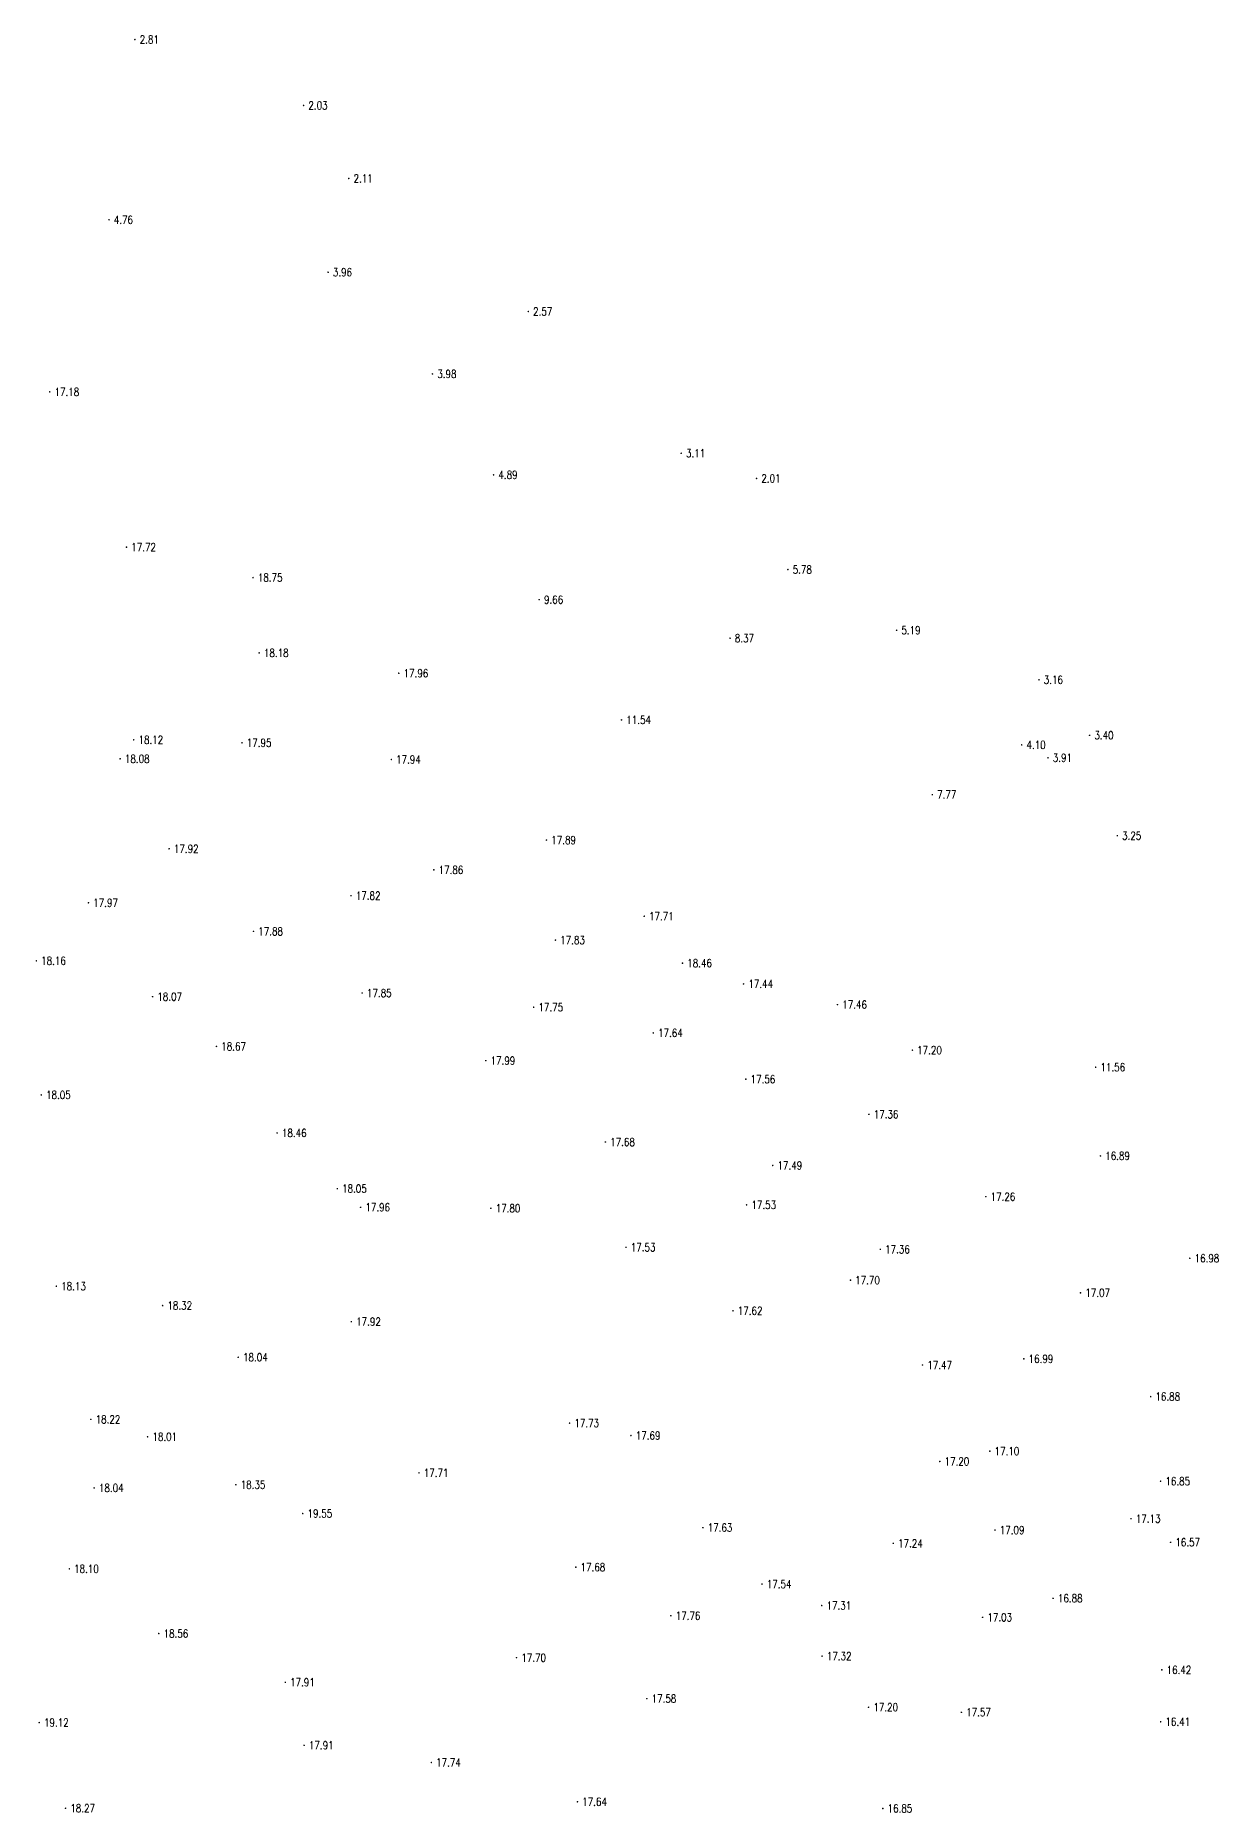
# Model space of a CAD drawing. Extents: x 476861 to 479475, y 2367369 to 2370541.
# Drawn here: x 478858.1 to 479006, y 2370292.7 to 2370514.7 of the extents above; entities that cross this region are included whole.
import ezdxf
from ezdxf.enums import TextEntityAlignment as Align

# ---------------------------------------------------------------- set-up
doc = ezdxf.new("R2010")
doc.units = 0
doc.header["$LTSCALE"] = 0.5
doc.layers.get('0').update_dxf_attribs({"linetype": 'CONTINUOUS'})
doc.layers.add('GCD', color=1, linetype='CONTINUOUS')
doc.styles.add('HZ', font='rs.shx', dxfattribs={"width": 0.8, "bigfont": 'hztxt.shx'})

# ---------------------------------------------------------------- blocks, each defined once
blk = doc.blocks.new('GC200')
at = {"linetype": 'Continuous', "const_width": 0.2, "flags": 128}
blk.add_lwpolyline([(-0.1, 0, 1), (0.1, 0, 1)], format="xyb", close=True, dxfattribs=at)

msp = doc.modelspace()

# ---------------------------------------------------------------- block references
at = {"layer": 'GCD', "linetype": 'Continuous'}
ref = msp.add_blockref('GC200', (478870.553, 2370514.214, 2.807), dxfattribs=dict(at, xscale=0.5, yscale=0.5, zscale=0.5))
ref.add_attrib('height', '2.81', dxfattribs={"linetype": 'Continuous', "height": 1, "style": 'HZ', "width": 0.8}).set_placement((478871.153, 2370514.214, 2.807), align=Align.MIDDLE_LEFT)
ref = msp.add_blockref('GC200', (478891.637, 2370505.976, 2.032), dxfattribs=dict(at, xscale=0.5, yscale=0.5, zscale=0.5))
ref.add_attrib('height', '2.03', dxfattribs={"linetype": 'Continuous', "height": 1, "style": 'HZ', "width": 0.8}).set_placement((478892.237, 2370505.976, 2.032), align=Align.MIDDLE_LEFT)
ref = msp.add_blockref('GC200', (478897.285, 2370496.856, 2.113), dxfattribs=dict(at, xscale=0.5, yscale=0.5, zscale=0.5))
ref.add_attrib('height', '2.11', dxfattribs={"linetype": 'Continuous', "height": 1, "style": 'HZ', "width": 0.8}).set_placement((478897.885, 2370496.856, 2.113), align=Align.MIDDLE_LEFT)
ref = msp.add_blockref('GC200', (478867.32, 2370491.699, 4.761), dxfattribs=dict(at, xscale=0.5, yscale=0.5, zscale=0.5))
ref.add_attrib('height', '4.76', dxfattribs={"linetype": 'Continuous', "height": 1, "style": 'HZ', "width": 0.8}).set_placement((478867.92, 2370491.699, 4.761), align=Align.MIDDLE_LEFT)
ref = msp.add_blockref('GC200', (478894.699, 2370485.135, 3.957), dxfattribs=dict(at, xscale=0.5, yscale=0.5, zscale=0.5))
ref.add_attrib('height', '3.96', dxfattribs={"linetype": 'Continuous', "height": 1, "style": 'HZ', "width": 0.8}).set_placement((478895.299, 2370485.135, 3.957), align=Align.MIDDLE_LEFT)
ref = msp.add_blockref('GC200', (478919.721, 2370480.231, 2.57), dxfattribs=dict(at, xscale=0.5, yscale=0.5, zscale=0.5))
ref.add_attrib('height', '2.57', dxfattribs={"linetype": 'Continuous', "height": 1, "style": 'HZ', "width": 0.8}).set_placement((478920.321, 2370480.231, 2.57), align=Align.MIDDLE_LEFT)
ref = msp.add_blockref('GC200', (478907.747, 2370472.427, 3.981), dxfattribs=dict(at, xscale=0.5, yscale=0.5, zscale=0.5))
ref.add_attrib('height', '3.98', dxfattribs={"linetype": 'Continuous', "height": 1, "style": 'HZ', "width": 0.8}).set_placement((478908.347, 2370472.427, 3.981), align=Align.MIDDLE_LEFT)
ref = msp.add_blockref('GC200', (478859.909, 2370470.189, 17.178), dxfattribs=dict(at, xscale=0.5, yscale=0.5, zscale=0.5))
ref.add_attrib('height', '17.18', dxfattribs={"linetype": 'Continuous', "height": 1, "style": 'HZ', "width": 0.8}).set_placement((478860.509, 2370470.189, 17.178), align=Align.MIDDLE_LEFT)
ref = msp.add_blockref('GC200', (478938.833, 2370462.514, 3.114), dxfattribs=dict(at, xscale=0.5, yscale=0.5, zscale=0.5))
ref.add_attrib('height', '3.11', dxfattribs={"linetype": 'Continuous', "height": 1, "style": 'HZ', "width": 0.8}).set_placement((478939.433, 2370462.514, 3.114), align=Align.MIDDLE_LEFT)
ref = msp.add_blockref('GC200', (478915.387, 2370459.821, 4.889), dxfattribs=dict(at, xscale=0.5, yscale=0.5, zscale=0.5))
ref.add_attrib('height', '4.89', dxfattribs={"linetype": 'Continuous', "height": 1, "style": 'HZ', "width": 0.8}).set_placement((478915.987, 2370459.821, 4.889), align=Align.MIDDLE_LEFT)
ref = msp.add_blockref('GC200', (478948.254, 2370459.373, 2.006), dxfattribs=dict(at, xscale=0.5, yscale=0.5, zscale=0.5))
ref.add_attrib('height', '2.01', dxfattribs={"linetype": 'Continuous', "height": 1, "style": 'HZ', "width": 0.8}).set_placement((478948.854, 2370459.373, 2.006), align=Align.MIDDLE_LEFT)
ref = msp.add_blockref('GC200', (478869.502, 2370450.788, 17.717), dxfattribs=dict(at, xscale=0.5, yscale=0.5, zscale=0.5))
ref.add_attrib('height', '17.72', dxfattribs={"linetype": 'Continuous', "height": 1, "style": 'HZ', "width": 0.8}).set_placement((478870.102, 2370450.788, 17.717), align=Align.MIDDLE_LEFT)
ref = msp.add_blockref('GC200', (478885.319, 2370446.979, 18.749), dxfattribs=dict(at, xscale=0.5, yscale=0.5, zscale=0.5))
ref.add_attrib('height', '18.75', dxfattribs={"linetype": 'Continuous', "height": 1, "style": 'HZ', "width": 0.8}).set_placement((478885.919, 2370446.979, 18.749), align=Align.MIDDLE_LEFT)
ref = msp.add_blockref('GC200', (478952.171, 2370447.983, 5.78), dxfattribs=dict(at, xscale=0.5, yscale=0.5, zscale=0.5))
ref.add_attrib('height', '5.78', dxfattribs={"linetype": 'Continuous', "height": 1, "style": 'HZ', "width": 0.8}).set_placement((478952.771, 2370447.983, 5.78), align=Align.MIDDLE_LEFT)
ref = msp.add_blockref('GC200', (478921.08, 2370444.22, 9.659), dxfattribs=dict(at, xscale=0.5, yscale=0.5, zscale=0.5))
ref.add_attrib('height', '9.66', dxfattribs={"linetype": 'Continuous', "height": 1, "style": 'HZ', "width": 0.8}).set_placement((478921.68, 2370444.22, 9.659), align=Align.MIDDLE_LEFT)
ref = msp.add_blockref('GC200', (478965.756, 2370440.397, 5.185), dxfattribs=dict(at, xscale=0.5, yscale=0.5, zscale=0.5))
ref.add_attrib('height', '5.19', dxfattribs={"linetype": 'Continuous', "height": 1, "style": 'HZ', "width": 0.8}).set_placement((478966.356, 2370440.397, 5.185), align=Align.MIDDLE_LEFT)
ref = msp.add_blockref('GC200', (478944.939, 2370439.402, 8.373), dxfattribs=dict(at, xscale=0.5, yscale=0.5, zscale=0.5))
ref.add_attrib('height', '8.37', dxfattribs={"linetype": 'Continuous', "height": 1, "style": 'HZ', "width": 0.8}).set_placement((478945.539, 2370439.402, 8.373), align=Align.MIDDLE_LEFT)
ref = msp.add_blockref('GC200', (478886.085, 2370437.567, 18.18), dxfattribs=dict(at, xscale=0.5, yscale=0.5, zscale=0.5))
ref.add_attrib('height', '18.18', dxfattribs={"linetype": 'Continuous', "height": 1, "style": 'HZ', "width": 0.8}).set_placement((478886.685, 2370437.567, 18.18), align=Align.MIDDLE_LEFT)
ref = msp.add_blockref('GC200', (478903.536, 2370435.03, 17.956), dxfattribs=dict(at, xscale=0.5, yscale=0.5, zscale=0.5))
ref.add_attrib('height', '17.96', dxfattribs={"linetype": 'Continuous', "height": 1, "style": 'HZ', "width": 0.8}).set_placement((478904.136, 2370435.03, 17.956), align=Align.MIDDLE_LEFT)
ref = msp.add_blockref('GC200', (478983.554, 2370434.214, 3.157), dxfattribs=dict(at, xscale=0.5, yscale=0.5, zscale=0.5))
ref.add_attrib('height', '3.16', dxfattribs={"linetype": 'Continuous', "height": 1, "style": 'HZ', "width": 0.8}).set_placement((478984.154, 2370434.214, 3.157), align=Align.MIDDLE_LEFT)
ref = msp.add_blockref('GC200', (478931.372, 2370429.196, 11.537), dxfattribs=dict(at, xscale=0.5, yscale=0.5, zscale=0.5))
ref.add_attrib('height', '11.54', dxfattribs={"linetype": 'Continuous', "height": 1, "style": 'HZ', "width": 0.8}).set_placement((478931.972, 2370429.196, 11.537), align=Align.MIDDLE_LEFT)
ref = msp.add_blockref('GC200', (478870.402, 2370426.716, 18.12), dxfattribs=dict(at, xscale=0.5, yscale=0.5, zscale=0.5))
ref.add_attrib('height', '18.12', dxfattribs={"linetype": 'Continuous', "height": 1, "style": 'HZ', "width": 0.8}).set_placement((478871.002, 2370426.716, 18.12), align=Align.MIDDLE_LEFT)
ref = msp.add_blockref('GC200', (478989.877, 2370427.273, 3.402), dxfattribs=dict(at, xscale=0.5, yscale=0.5, zscale=0.5))
ref.add_attrib('height', '3.40', dxfattribs={"linetype": 'Continuous', "height": 1, "style": 'HZ', "width": 0.8}).set_placement((478990.477, 2370427.273, 3.402), align=Align.MIDDLE_LEFT)
ref = msp.add_blockref('GC200', (478868.705, 2370424.338, 18.08), dxfattribs=dict(at, xscale=0.5, yscale=0.5, zscale=0.5))
ref.add_attrib('height', '18.08', dxfattribs={"linetype": 'Continuous', "height": 1, "style": 'HZ', "width": 0.8}).set_placement((478869.305, 2370424.338, 18.08), align=Align.MIDDLE_LEFT)
ref = msp.add_blockref('GC200', (478883.939, 2370426.339, 17.95), dxfattribs=dict(at, xscale=0.5, yscale=0.5, zscale=0.5))
ref.add_attrib('height', '17.95', dxfattribs={"linetype": 'Continuous', "height": 1, "style": 'HZ', "width": 0.8}).set_placement((478884.539, 2370426.339, 17.95), align=Align.MIDDLE_LEFT)
ref = msp.add_blockref('GC200', (478981.389, 2370426.079, 4.097), dxfattribs=dict(at, xscale=0.5, yscale=0.5, zscale=0.5))
ref.add_attrib('height', '4.10', dxfattribs={"linetype": 'Continuous', "height": 1, "style": 'HZ', "width": 0.8}).set_placement((478981.989, 2370426.079, 4.097), align=Align.MIDDLE_LEFT)
ref = msp.add_blockref('GC200', (478984.674, 2370424.472, 3.911), dxfattribs=dict(at, xscale=0.5, yscale=0.5, zscale=0.5))
ref.add_attrib('height', '3.91', dxfattribs={"linetype": 'Continuous', "height": 1, "style": 'HZ', "width": 0.8}).set_placement((478985.274, 2370424.472, 3.911), align=Align.MIDDLE_LEFT)
ref = msp.add_blockref('GC200', (478902.602, 2370424.252, 17.94), dxfattribs=dict(at, xscale=0.5, yscale=0.5, zscale=0.5))
ref.add_attrib('height', '17.94', dxfattribs={"linetype": 'Continuous', "height": 1, "style": 'HZ', "width": 0.8}).set_placement((478903.202, 2370424.252, 17.94), align=Align.MIDDLE_LEFT)
ref = msp.add_blockref('GC200', (478970.223, 2370419.861, 7.771), dxfattribs=dict(at, xscale=0.5, yscale=0.5, zscale=0.5))
ref.add_attrib('height', '7.77', dxfattribs={"linetype": 'Continuous', "height": 1, "style": 'HZ', "width": 0.8}).set_placement((478970.823, 2370419.861, 7.771), align=Align.MIDDLE_LEFT)
ref = msp.add_blockref('GC200', (478921.993, 2370414.181, 17.89), dxfattribs=dict(at, xscale=0.5, yscale=0.5, zscale=0.5))
ref.add_attrib('height', '17.89', dxfattribs={"linetype": 'Continuous', "height": 1, "style": 'HZ', "width": 0.8}).set_placement((478922.593, 2370414.181, 17.89), align=Align.MIDDLE_LEFT)
ref = msp.add_blockref('GC200', (478993.339, 2370414.73, 3.252), dxfattribs=dict(at, xscale=0.5, yscale=0.5, zscale=0.5))
ref.add_attrib('height', '3.25', dxfattribs={"linetype": 'Continuous', "height": 1, "style": 'HZ', "width": 0.8}).set_placement((478993.939, 2370414.73, 3.252), align=Align.MIDDLE_LEFT)
ref = msp.add_blockref('GC200', (478874.827, 2370413.091, 17.92), dxfattribs=dict(at, xscale=0.5, yscale=0.5, zscale=0.5))
ref.add_attrib('height', '17.92', dxfattribs={"linetype": 'Continuous', "height": 1, "style": 'HZ', "width": 0.8}).set_placement((478875.427, 2370413.091, 17.92), align=Align.MIDDLE_LEFT)
ref = msp.add_blockref('GC200', (478907.914, 2370410.459, 17.86), dxfattribs=dict(at, xscale=0.5, yscale=0.5, zscale=0.5))
ref.add_attrib('height', '17.86', dxfattribs={"linetype": 'Continuous', "height": 1, "style": 'HZ', "width": 0.8}).set_placement((478908.514, 2370410.459, 17.86), align=Align.MIDDLE_LEFT)
ref = msp.add_blockref('GC200', (478897.566, 2370407.236, 17.818), dxfattribs=dict(at, xscale=0.5, yscale=0.5, zscale=0.5))
ref.add_attrib('height', '17.82', dxfattribs={"linetype": 'Continuous', "height": 1, "style": 'HZ', "width": 0.8}).set_placement((478898.166, 2370407.236, 17.818), align=Align.MIDDLE_LEFT)
ref = msp.add_blockref('GC200', (478864.744, 2370406.346, 17.97), dxfattribs=dict(at, xscale=0.5, yscale=0.5, zscale=0.5))
ref.add_attrib('height', '17.97', dxfattribs={"linetype": 'Continuous', "height": 1, "style": 'HZ', "width": 0.8}).set_placement((478865.344, 2370406.346, 17.97), align=Align.MIDDLE_LEFT)
ref = msp.add_blockref('GC200', (478934.211, 2370404.666, 17.713), dxfattribs=dict(at, xscale=0.5, yscale=0.5, zscale=0.5))
ref.add_attrib('height', '17.71', dxfattribs={"linetype": 'Continuous', "height": 1, "style": 'HZ', "width": 0.8}).set_placement((478934.811, 2370404.666, 17.713), align=Align.MIDDLE_LEFT)
ref = msp.add_blockref('GC200', (478885.372, 2370402.778, 17.88), dxfattribs=dict(at, xscale=0.5, yscale=0.5, zscale=0.5))
ref.add_attrib('height', '17.88', dxfattribs={"linetype": 'Continuous', "height": 1, "style": 'HZ', "width": 0.8}).set_placement((478885.972, 2370402.778, 17.88), align=Align.MIDDLE_LEFT)
ref = msp.add_blockref('GC200', (478923.113, 2370401.681, 17.83), dxfattribs=dict(at, xscale=0.5, yscale=0.5, zscale=0.5))
ref.add_attrib('height', '17.83', dxfattribs={"linetype": 'Continuous', "height": 1, "style": 'HZ', "width": 0.8}).set_placement((478923.713, 2370401.681, 17.83), align=Align.MIDDLE_LEFT)
ref = msp.add_blockref('GC200', (478858.233, 2370399.096, 18.161), dxfattribs=dict(at, xscale=0.5, yscale=0.5, zscale=0.5))
ref.add_attrib('height', '18.16', dxfattribs={"linetype": 'Continuous', "height": 1, "style": 'HZ', "width": 0.8}).set_placement((478858.833, 2370399.096, 18.161), align=Align.MIDDLE_LEFT)
ref = msp.add_blockref('GC200', (478938.991, 2370398.805, 18.462), dxfattribs=dict(at, xscale=0.5, yscale=0.5, zscale=0.5))
ref.add_attrib('height', '18.46', dxfattribs={"linetype": 'Continuous', "height": 1, "style": 'HZ', "width": 0.8}).set_placement((478939.591, 2370398.805, 18.462), align=Align.MIDDLE_LEFT)
ref = msp.add_blockref('GC200', (478946.63, 2370396.204, 17.435), dxfattribs=dict(at, xscale=0.5, yscale=0.5, zscale=0.5))
ref.add_attrib('height', '17.44', dxfattribs={"linetype": 'Continuous', "height": 1, "style": 'HZ', "width": 0.8}).set_placement((478947.23, 2370396.204, 17.435), align=Align.MIDDLE_LEFT)
ref = msp.add_blockref('GC200', (478872.759, 2370394.615, 18.07), dxfattribs=dict(at, xscale=0.5, yscale=0.5, zscale=0.5))
ref.add_attrib('height', '18.07', dxfattribs={"linetype": 'Continuous', "height": 1, "style": 'HZ', "width": 0.8}).set_placement((478873.359, 2370394.615, 18.07), align=Align.MIDDLE_LEFT)
ref = msp.add_blockref('GC200', (478898.957, 2370395.07, 17.85), dxfattribs=dict(at, xscale=0.5, yscale=0.5, zscale=0.5))
ref.add_attrib('height', '17.85', dxfattribs={"linetype": 'Continuous', "height": 1, "style": 'HZ', "width": 0.8}).set_placement((478899.557, 2370395.07, 17.85), align=Align.MIDDLE_LEFT)
ref = msp.add_blockref('GC200', (478920.39, 2370393.292, 17.749), dxfattribs=dict(at, xscale=0.5, yscale=0.5, zscale=0.5))
ref.add_attrib('height', '17.75', dxfattribs={"linetype": 'Continuous', "height": 1, "style": 'HZ', "width": 0.8}).set_placement((478920.99, 2370393.292, 17.749), align=Align.MIDDLE_LEFT)
ref = msp.add_blockref('GC200', (478958.365, 2370393.619, 17.456), dxfattribs=dict(at, xscale=0.5, yscale=0.5, zscale=0.5))
ref.add_attrib('height', '17.46', dxfattribs={"linetype": 'Continuous', "height": 1, "style": 'HZ', "width": 0.8}).set_placement((478958.965, 2370393.619, 17.456), align=Align.MIDDLE_LEFT)
ref = msp.add_blockref('GC200', (478935.343, 2370390.082, 17.64), dxfattribs=dict(at, xscale=0.5, yscale=0.5, zscale=0.5))
ref.add_attrib('height', '17.64', dxfattribs={"linetype": 'Continuous', "height": 1, "style": 'HZ', "width": 0.8}).set_placement((478935.943, 2370390.082, 17.64), align=Align.MIDDLE_LEFT)
ref = msp.add_blockref('GC200', (478880.746, 2370388.402, 18.669), dxfattribs=dict(at, xscale=0.5, yscale=0.5, zscale=0.5))
ref.add_attrib('height', '18.67', dxfattribs={"linetype": 'Continuous', "height": 1, "style": 'HZ', "width": 0.8}).set_placement((478881.346, 2370388.402, 18.669), align=Align.MIDDLE_LEFT)
ref = msp.add_blockref('GC200', (478914.407, 2370386.622, 17.993), dxfattribs=dict(at, xscale=0.5, yscale=0.5, zscale=0.5))
ref.add_attrib('height', '17.99', dxfattribs={"linetype": 'Continuous', "height": 1, "style": 'HZ', "width": 0.8}).set_placement((478915.007, 2370386.622, 17.993), align=Align.MIDDLE_LEFT)
ref = msp.add_blockref('GC200', (478967.727, 2370387.929, 17.202), dxfattribs=dict(at, xscale=0.5, yscale=0.5, zscale=0.5))
ref.add_attrib('height', '17.20', dxfattribs={"linetype": 'Continuous', "height": 1, "style": 'HZ', "width": 0.8}).set_placement((478968.327, 2370387.929, 17.202), align=Align.MIDDLE_LEFT)
ref = msp.add_blockref('GC200', (478990.634, 2370385.793, 11.557), dxfattribs=dict(at, xscale=0.5, yscale=0.5, zscale=0.5))
ref.add_attrib('height', '11.56', dxfattribs={"linetype": 'Continuous', "height": 1, "style": 'HZ', "width": 0.8}).set_placement((478991.234, 2370385.793, 11.557), align=Align.MIDDLE_LEFT)
ref = msp.add_blockref('GC200', (478858.851, 2370382.334, 18.05), dxfattribs=dict(at, xscale=0.5, yscale=0.5, zscale=0.5))
ref.add_attrib('height', '18.05', dxfattribs={"linetype": 'Continuous', "height": 1, "style": 'HZ', "width": 0.8}).set_placement((478859.451, 2370382.334, 18.05), align=Align.MIDDLE_LEFT)
ref = msp.add_blockref('GC200', (478946.907, 2370384.304, 17.56), dxfattribs=dict(at, xscale=0.5, yscale=0.5, zscale=0.5))
ref.add_attrib('height', '17.56', dxfattribs={"linetype": 'Continuous', "height": 1, "style": 'HZ', "width": 0.8}).set_placement((478947.507, 2370384.304, 17.56), align=Align.MIDDLE_LEFT)
ref = msp.add_blockref('GC200', (478962.297, 2370379.91, 17.36), dxfattribs=dict(at, xscale=0.5, yscale=0.5, zscale=0.5))
ref.add_attrib('height', '17.36', dxfattribs={"linetype": 'Continuous', "height": 1, "style": 'HZ', "width": 0.8}).set_placement((478962.897, 2370379.91, 17.36), align=Align.MIDDLE_LEFT)
ref = msp.add_blockref('GC200', (478888.331, 2370377.584, 18.46), dxfattribs=dict(at, xscale=0.5, yscale=0.5, zscale=0.5))
ref.add_attrib('height', '18.46', dxfattribs={"linetype": 'Continuous', "height": 1, "style": 'HZ', "width": 0.8}).set_placement((478888.931, 2370377.584, 18.46), align=Align.MIDDLE_LEFT)
ref = msp.add_blockref('GC200', (478929.358, 2370376.453, 17.68), dxfattribs=dict(at, xscale=0.5, yscale=0.5, zscale=0.5))
ref.add_attrib('height', '17.68', dxfattribs={"linetype": 'Continuous', "height": 1, "style": 'HZ', "width": 0.8}).set_placement((478929.958, 2370376.453, 17.68), align=Align.MIDDLE_LEFT)
ref = msp.add_blockref('GC200', (478950.27, 2370373.527, 17.49), dxfattribs=dict(at, xscale=0.5, yscale=0.5, zscale=0.5))
ref.add_attrib('height', '17.49', dxfattribs={"linetype": 'Continuous', "height": 1, "style": 'HZ', "width": 0.8}).set_placement((478950.87, 2370373.527, 17.49), align=Align.MIDDLE_LEFT)
ref = msp.add_blockref('GC200', (478991.231, 2370374.714, 16.89), dxfattribs=dict(at, xscale=0.5, yscale=0.5, zscale=0.5))
ref.add_attrib('height', '16.89', dxfattribs={"linetype": 'Continuous', "height": 1, "style": 'HZ', "width": 0.8}).set_placement((478991.831, 2370374.714, 16.89), align=Align.MIDDLE_LEFT)
ref = msp.add_blockref('GC200', (478895.85, 2370370.628, 18.048), dxfattribs=dict(at, xscale=0.5, yscale=0.5, zscale=0.5))
ref.add_attrib('height', '18.05', dxfattribs={"linetype": 'Continuous', "height": 1, "style": 'HZ', "width": 0.8}).set_placement((478896.45, 2370370.628, 18.048), align=Align.MIDDLE_LEFT)
ref = msp.add_blockref('GC200', (478976.91, 2370369.621, 17.26), dxfattribs=dict(at, xscale=0.5, yscale=0.5, zscale=0.5))
ref.add_attrib('height', '17.26', dxfattribs={"linetype": 'Continuous', "height": 1, "style": 'HZ', "width": 0.8}).set_placement((478977.51, 2370369.621, 17.26), align=Align.MIDDLE_LEFT)
ref = msp.add_blockref('GC200', (478898.762, 2370368.295, 17.96), dxfattribs=dict(at, xscale=0.5, yscale=0.5, zscale=0.5))
ref.add_attrib('height', '17.96', dxfattribs={"linetype": 'Continuous', "height": 1, "style": 'HZ', "width": 0.8}).set_placement((478899.362, 2370368.295, 17.96), align=Align.MIDDLE_LEFT)
ref = msp.add_blockref('GC200', (478915.048, 2370368.172, 17.8), dxfattribs=dict(at, xscale=0.5, yscale=0.5, zscale=0.5))
ref.add_attrib('height', '17.80', dxfattribs={"linetype": 'Continuous', "height": 1, "style": 'HZ', "width": 0.8}).set_placement((478915.648, 2370368.172, 17.8), align=Align.MIDDLE_LEFT)
ref = msp.add_blockref('GC200', (478947.01, 2370368.595, 17.534), dxfattribs=dict(at, xscale=0.5, yscale=0.5, zscale=0.5))
ref.add_attrib('height', '17.53', dxfattribs={"linetype": 'Continuous', "height": 1, "style": 'HZ', "width": 0.8}).set_placement((478947.61, 2370368.595, 17.534), align=Align.MIDDLE_LEFT)
ref = msp.add_blockref('GC200', (478931.933, 2370363.293, 17.531), dxfattribs=dict(at, xscale=0.5, yscale=0.5, zscale=0.5))
ref.add_attrib('height', '17.53', dxfattribs={"linetype": 'Continuous', "height": 1, "style": 'HZ', "width": 0.8}).set_placement((478932.533, 2370363.293, 17.531), align=Align.MIDDLE_LEFT)
ref = msp.add_blockref('GC200', (478963.722, 2370363.038, 17.358), dxfattribs=dict(at, xscale=0.5, yscale=0.5, zscale=0.5))
ref.add_attrib('height', '17.36', dxfattribs={"linetype": 'Continuous', "height": 1, "style": 'HZ', "width": 0.8}).set_placement((478964.322, 2370363.038, 17.358), align=Align.MIDDLE_LEFT)
ref = msp.add_blockref('GC200', (479002.402, 2370361.927, 16.98), dxfattribs=dict(at, xscale=0.5, yscale=0.5, zscale=0.5))
ref.add_attrib('height', '16.98', dxfattribs={"linetype": 'Continuous', "height": 1, "style": 'HZ', "width": 0.8}).set_placement((479003.002, 2370361.927, 16.98), align=Align.MIDDLE_LEFT)
ref = msp.add_blockref('GC200', (478860.734, 2370358.433, 18.127), dxfattribs=dict(at, xscale=0.5, yscale=0.5, zscale=0.5))
ref.add_attrib('height', '18.13', dxfattribs={"linetype": 'Continuous', "height": 1, "style": 'HZ', "width": 0.8}).set_placement((478861.334, 2370358.433, 18.127), align=Align.MIDDLE_LEFT)
ref = msp.add_blockref('GC200', (478959.988, 2370359.19, 17.695), dxfattribs=dict(at, xscale=0.5, yscale=0.5, zscale=0.5))
ref.add_attrib('height', '17.70', dxfattribs={"linetype": 'Continuous', "height": 1, "style": 'HZ', "width": 0.8}).set_placement((478960.588, 2370359.19, 17.695), align=Align.MIDDLE_LEFT)
ref = msp.add_blockref('GC200', (478874.017, 2370356.012, 18.32), dxfattribs=dict(at, xscale=0.5, yscale=0.5, zscale=0.5))
ref.add_attrib('height', '18.32', dxfattribs={"linetype": 'Continuous', "height": 1, "style": 'HZ', "width": 0.8}).set_placement((478874.617, 2370356.012, 18.32), align=Align.MIDDLE_LEFT)
ref = msp.add_blockref('GC200', (478988.744, 2370357.613, 17.071), dxfattribs=dict(at, xscale=0.5, yscale=0.5, zscale=0.5))
ref.add_attrib('height', '17.07', dxfattribs={"linetype": 'Continuous', "height": 1, "style": 'HZ', "width": 0.8}).set_placement((478989.344, 2370357.613, 17.071), align=Align.MIDDLE_LEFT)
ref = msp.add_blockref('GC200', (478897.61, 2370354.006, 17.92), dxfattribs=dict(at, xscale=0.5, yscale=0.5, zscale=0.5))
ref.add_attrib('height', '17.92', dxfattribs={"linetype": 'Continuous', "height": 1, "style": 'HZ', "width": 0.8}).set_placement((478898.21, 2370354.006, 17.92), align=Align.MIDDLE_LEFT)
ref = msp.add_blockref('GC200', (478945.307, 2370355.371, 17.62), dxfattribs=dict(at, xscale=0.5, yscale=0.5, zscale=0.5))
ref.add_attrib('height', '17.62', dxfattribs={"linetype": 'Continuous', "height": 1, "style": 'HZ', "width": 0.8}).set_placement((478945.907, 2370355.371, 17.62), align=Align.MIDDLE_LEFT)
ref = msp.add_blockref('GC200', (478883.466, 2370349.553, 18.035), dxfattribs=dict(at, xscale=0.5, yscale=0.5, zscale=0.5))
ref.add_attrib('height', '18.04', dxfattribs={"linetype": 'Continuous', "height": 1, "style": 'HZ', "width": 0.8}).set_placement((478884.066, 2370349.553, 18.035), align=Align.MIDDLE_LEFT)
ref = msp.add_blockref('GC200', (478981.659, 2370349.361, 16.987), dxfattribs=dict(at, xscale=0.5, yscale=0.5, zscale=0.5))
ref.add_attrib('height', '16.99', dxfattribs={"linetype": 'Continuous', "height": 1, "style": 'HZ', "width": 0.8}).set_placement((478982.259, 2370349.361, 16.987), align=Align.MIDDLE_LEFT)
ref = msp.add_blockref('GC200', (478968.996, 2370348.588, 17.471), dxfattribs=dict(at, xscale=0.5, yscale=0.5, zscale=0.5))
ref.add_attrib('height', '17.47', dxfattribs={"linetype": 'Continuous', "height": 1, "style": 'HZ', "width": 0.8}).set_placement((478969.596, 2370348.588, 17.471), align=Align.MIDDLE_LEFT)
ref = msp.add_blockref('GC200', (478997.507, 2370344.639, 16.88), dxfattribs=dict(at, xscale=0.5, yscale=0.5, zscale=0.5))
ref.add_attrib('height', '16.88', dxfattribs={"linetype": 'Continuous', "height": 1, "style": 'HZ', "width": 0.8}).set_placement((478998.107, 2370344.639, 16.88), align=Align.MIDDLE_LEFT)
ref = msp.add_blockref('GC200', (478865.049, 2370341.799, 18.22), dxfattribs=dict(at, xscale=0.5, yscale=0.5, zscale=0.5))
ref.add_attrib('height', '18.22', dxfattribs={"linetype": 'Continuous', "height": 1, "style": 'HZ', "width": 0.8}).set_placement((478865.649, 2370341.799, 18.22), align=Align.MIDDLE_LEFT)
ref = msp.add_blockref('GC200', (478924.882, 2370341.325, 17.725), dxfattribs=dict(at, xscale=0.5, yscale=0.5, zscale=0.5))
ref.add_attrib('height', '17.73', dxfattribs={"linetype": 'Continuous', "height": 1, "style": 'HZ', "width": 0.8}).set_placement((478925.482, 2370341.325, 17.725), align=Align.MIDDLE_LEFT)
ref = msp.add_blockref('GC200', (478872.144, 2370339.619, 18.01), dxfattribs=dict(at, xscale=0.5, yscale=0.5, zscale=0.5))
ref.add_attrib('height', '18.01', dxfattribs={"linetype": 'Continuous', "height": 1, "style": 'HZ', "width": 0.8}).set_placement((478872.744, 2370339.619, 18.01), align=Align.MIDDLE_LEFT)
ref = msp.add_blockref('GC200', (478932.551, 2370339.777, 17.685), dxfattribs=dict(at, xscale=0.5, yscale=0.5, zscale=0.5))
ref.add_attrib('height', '17.69', dxfattribs={"linetype": 'Continuous', "height": 1, "style": 'HZ', "width": 0.8}).set_placement((478933.151, 2370339.777, 17.685), align=Align.MIDDLE_LEFT)
ref = msp.add_blockref('GC200', (478977.409, 2370337.825, 17.103), dxfattribs=dict(at, xscale=0.5, yscale=0.5, zscale=0.5))
ref.add_attrib('height', '17.10', dxfattribs={"linetype": 'Continuous', "height": 1, "style": 'HZ', "width": 0.8}).set_placement((478978.009, 2370337.825, 17.103), align=Align.MIDDLE_LEFT)
ref = msp.add_blockref('GC200', (478971.156, 2370336.54, 17.201), dxfattribs=dict(at, xscale=0.5, yscale=0.5, zscale=0.5))
ref.add_attrib('height', '17.20', dxfattribs={"linetype": 'Continuous', "height": 1, "style": 'HZ', "width": 0.8}).set_placement((478971.756, 2370336.54, 17.201), align=Align.MIDDLE_LEFT)
ref = msp.add_blockref('GC200', (478883.178, 2370333.629, 18.35), dxfattribs=dict(at, xscale=0.5, yscale=0.5, zscale=0.5))
ref.add_attrib('height', '18.35', dxfattribs={"linetype": 'Continuous', "height": 1, "style": 'HZ', "width": 0.8}).set_placement((478883.778, 2370333.629, 18.35), align=Align.MIDDLE_LEFT)
ref = msp.add_blockref('GC200', (478906.063, 2370335.116, 17.706), dxfattribs=dict(at, xscale=0.5, yscale=0.5, zscale=0.5))
ref.add_attrib('height', '17.71', dxfattribs={"linetype": 'Continuous', "height": 1, "style": 'HZ', "width": 0.8}).set_placement((478906.663, 2370335.116, 17.706), align=Align.MIDDLE_LEFT)
ref = msp.add_blockref('GC200', (478998.754, 2370334.068, 16.845), dxfattribs=dict(at, xscale=0.5, yscale=0.5, zscale=0.5))
ref.add_attrib('height', '16.85', dxfattribs={"linetype": 'Continuous', "height": 1, "style": 'HZ', "width": 0.8}).set_placement((478999.354, 2370334.068, 16.845), align=Align.MIDDLE_LEFT)
ref = msp.add_blockref('GC200', (478865.459, 2370333.232, 18.041), dxfattribs=dict(at, xscale=0.5, yscale=0.5, zscale=0.5))
ref.add_attrib('height', '18.04', dxfattribs={"linetype": 'Continuous', "height": 1, "style": 'HZ', "width": 0.8}).set_placement((478866.059, 2370333.232, 18.041), align=Align.MIDDLE_LEFT)
ref = msp.add_blockref('GC200', (478891.53, 2370330.032, 19.546), dxfattribs=dict(at, xscale=0.5, yscale=0.5, zscale=0.5))
ref.add_attrib('height', '19.55', dxfattribs={"linetype": 'Continuous', "height": 1, "style": 'HZ', "width": 0.8}).set_placement((478892.13, 2370330.032, 19.546), align=Align.MIDDLE_LEFT)
ref = msp.add_blockref('GC200', (478995.057, 2370329.386, 17.128), dxfattribs=dict(at, xscale=0.5, yscale=0.5, zscale=0.5))
ref.add_attrib('height', '17.13', dxfattribs={"linetype": 'Continuous', "height": 1, "style": 'HZ', "width": 0.8}).set_placement((478995.657, 2370329.386, 17.128), align=Align.MIDDLE_LEFT)
ref = msp.add_blockref('GC200', (478941.545, 2370328.266, 17.63), dxfattribs=dict(at, xscale=0.5, yscale=0.5, zscale=0.5))
ref.add_attrib('height', '17.63', dxfattribs={"linetype": 'Continuous', "height": 1, "style": 'HZ', "width": 0.8}).set_placement((478942.145, 2370328.266, 17.63), align=Align.MIDDLE_LEFT)
ref = msp.add_blockref('GC200', (478978.051, 2370327.961, 17.086), dxfattribs=dict(at, xscale=0.5, yscale=0.5, zscale=0.5))
ref.add_attrib('height', '17.09', dxfattribs={"linetype": 'Continuous', "height": 1, "style": 'HZ', "width": 0.8}).set_placement((478978.651, 2370327.961, 17.086), align=Align.MIDDLE_LEFT)
ref = msp.add_blockref('GC200', (478965.341, 2370326.304, 17.244), dxfattribs=dict(at, xscale=0.5, yscale=0.5, zscale=0.5))
ref.add_attrib('height', '17.24', dxfattribs={"linetype": 'Continuous', "height": 1, "style": 'HZ', "width": 0.8}).set_placement((478965.941, 2370326.304, 17.244), align=Align.MIDDLE_LEFT)
ref = msp.add_blockref('GC200', (479000, 2370326.432, 16.566), dxfattribs=dict(at, xscale=0.5, yscale=0.5, zscale=0.5))
ref.add_attrib('height', '16.57', dxfattribs={"linetype": 'Continuous', "height": 1, "style": 'HZ', "width": 0.8}).set_placement((479000.6, 2370326.432, 16.566), align=Align.MIDDLE_LEFT)
ref = msp.add_blockref('GC200', (478862.356, 2370323.122, 18.1), dxfattribs=dict(at, xscale=0.5, yscale=0.5, zscale=0.5))
ref.add_attrib('height', '18.10', dxfattribs={"linetype": 'Continuous', "height": 1, "style": 'HZ', "width": 0.8}).set_placement((478862.956, 2370323.122, 18.1), align=Align.MIDDLE_LEFT)
ref = msp.add_blockref('GC200', (478925.658, 2370323.327, 17.68), dxfattribs=dict(at, xscale=0.5, yscale=0.5, zscale=0.5))
ref.add_attrib('height', '17.68', dxfattribs={"linetype": 'Continuous', "height": 1, "style": 'HZ', "width": 0.8}).set_placement((478926.258, 2370323.327, 17.68), align=Align.MIDDLE_LEFT)
ref = msp.add_blockref('GC200', (478948.933, 2370321.214, 17.542), dxfattribs=dict(at, xscale=0.5, yscale=0.5, zscale=0.5))
ref.add_attrib('height', '17.54', dxfattribs={"linetype": 'Continuous', "height": 1, "style": 'HZ', "width": 0.8}).set_placement((478949.533, 2370321.214, 17.542), align=Align.MIDDLE_LEFT)
ref = msp.add_blockref('GC200', (478956.398, 2370318.526, 17.31), dxfattribs=dict(at, xscale=0.5, yscale=0.5, zscale=0.5))
ref.add_attrib('height', '17.31', dxfattribs={"linetype": 'Continuous', "height": 1, "style": 'HZ', "width": 0.8}).set_placement((478956.998, 2370318.526, 17.31), align=Align.MIDDLE_LEFT)
ref = msp.add_blockref('GC200', (478985.316, 2370319.434, 16.877), dxfattribs=dict(at, xscale=0.5, yscale=0.5, zscale=0.5))
ref.add_attrib('height', '16.88', dxfattribs={"linetype": 'Continuous', "height": 1, "style": 'HZ', "width": 0.8}).set_placement((478985.916, 2370319.434, 16.877), align=Align.MIDDLE_LEFT)
ref = msp.add_blockref('GC200', (478937.547, 2370317.26, 17.761), dxfattribs=dict(at, xscale=0.5, yscale=0.5, zscale=0.5))
ref.add_attrib('height', '17.76', dxfattribs={"linetype": 'Continuous', "height": 1, "style": 'HZ', "width": 0.8}).set_placement((478938.147, 2370317.26, 17.761), align=Align.MIDDLE_LEFT)
ref = msp.add_blockref('GC200', (478976.503, 2370317.058, 17.031), dxfattribs=dict(at, xscale=0.5, yscale=0.5, zscale=0.5))
ref.add_attrib('height', '17.03', dxfattribs={"linetype": 'Continuous', "height": 1, "style": 'HZ', "width": 0.8}).set_placement((478977.103, 2370317.058, 17.031), align=Align.MIDDLE_LEFT)
ref = msp.add_blockref('GC200', (478873.539, 2370315.031, 18.56), dxfattribs=dict(at, xscale=0.5, yscale=0.5, zscale=0.5))
ref.add_attrib('height', '18.56', dxfattribs={"linetype": 'Continuous', "height": 1, "style": 'HZ', "width": 0.8}).set_placement((478874.139, 2370315.031, 18.56), align=Align.MIDDLE_LEFT)
ref = msp.add_blockref('GC200', (478918.251, 2370312.018, 17.7), dxfattribs=dict(at, xscale=0.5, yscale=0.5, zscale=0.5))
ref.add_attrib('height', '17.70', dxfattribs={"linetype": 'Continuous', "height": 1, "style": 'HZ', "width": 0.8}).set_placement((478918.851, 2370312.018, 17.7), align=Align.MIDDLE_LEFT)
ref = msp.add_blockref('GC200', (478956.438, 2370312.214, 17.322), dxfattribs=dict(at, xscale=0.5, yscale=0.5, zscale=0.5))
ref.add_attrib('height', '17.32', dxfattribs={"linetype": 'Continuous', "height": 1, "style": 'HZ', "width": 0.8}).set_placement((478957.038, 2370312.214, 17.322), align=Align.MIDDLE_LEFT)
ref = msp.add_blockref('GC200', (478889.354, 2370308.941, 17.907), dxfattribs=dict(at, xscale=0.5, yscale=0.5, zscale=0.5))
ref.add_attrib('height', '17.91', dxfattribs={"linetype": 'Continuous', "height": 1, "style": 'HZ', "width": 0.8}).set_placement((478889.954, 2370308.941, 17.907), align=Align.MIDDLE_LEFT)
ref = msp.add_blockref('GC200', (478998.903, 2370310.495, 16.418), dxfattribs=dict(at, xscale=0.5, yscale=0.5, zscale=0.5))
ref.add_attrib('height', '16.42', dxfattribs={"linetype": 'Continuous', "height": 1, "style": 'HZ', "width": 0.8}).set_placement((478999.503, 2370310.495, 16.418), align=Align.MIDDLE_LEFT)
ref = msp.add_blockref('GC200', (478934.538, 2370306.899, 17.58), dxfattribs=dict(at, xscale=0.5, yscale=0.5, zscale=0.5))
ref.add_attrib('height', '17.58', dxfattribs={"linetype": 'Continuous', "height": 1, "style": 'HZ', "width": 0.8}).set_placement((478935.138, 2370306.899, 17.58), align=Align.MIDDLE_LEFT)
ref = msp.add_blockref('GC200', (478962.252, 2370305.82, 17.2), dxfattribs=dict(at, xscale=0.5, yscale=0.5, zscale=0.5))
ref.add_attrib('height', '17.20', dxfattribs={"linetype": 'Continuous', "height": 1, "style": 'HZ', "width": 0.8}).set_placement((478962.852, 2370305.82, 17.2), align=Align.MIDDLE_LEFT)
ref = msp.add_blockref('GC200', (478973.854, 2370305.191, 17.571), dxfattribs=dict(at, xscale=0.5, yscale=0.5, zscale=0.5))
ref.add_attrib('height', '17.57', dxfattribs={"linetype": 'Continuous', "height": 1, "style": 'HZ', "width": 0.8}).set_placement((478974.454, 2370305.191, 17.571), align=Align.MIDDLE_LEFT)
ref = msp.add_blockref('GC200', (478858.593, 2370303.905, 19.118), dxfattribs=dict(at, xscale=0.5, yscale=0.5, zscale=0.5))
ref.add_attrib('height', '19.12', dxfattribs={"linetype": 'Continuous', "height": 1, "style": 'HZ', "width": 0.8}).set_placement((478859.193, 2370303.905, 19.118), align=Align.MIDDLE_LEFT)
ref = msp.add_blockref('GC200', (478998.758, 2370304.014, 16.414), dxfattribs=dict(at, xscale=0.5, yscale=0.5, zscale=0.5))
ref.add_attrib('height', '16.41', dxfattribs={"linetype": 'Continuous', "height": 1, "style": 'HZ', "width": 0.8}).set_placement((478999.358, 2370304.014, 16.414), align=Align.MIDDLE_LEFT)
ref = msp.add_blockref('GC200', (478891.704, 2370301.067, 17.912), dxfattribs=dict(at, xscale=0.5, yscale=0.5, zscale=0.5))
ref.add_attrib('height', '17.91', dxfattribs={"linetype": 'Continuous', "height": 1, "style": 'HZ', "width": 0.8}).set_placement((478892.304, 2370301.067, 17.912), align=Align.MIDDLE_LEFT)
ref = msp.add_blockref('GC200', (478907.602, 2370298.924, 17.735), dxfattribs=dict(at, xscale=0.5, yscale=0.5, zscale=0.5))
ref.add_attrib('height', '17.74', dxfattribs={"linetype": 'Continuous', "height": 1, "style": 'HZ', "width": 0.8}).set_placement((478908.202, 2370298.924, 17.735), align=Align.MIDDLE_LEFT)
ref = msp.add_blockref('GC200', (478925.865, 2370294.015, 17.64), dxfattribs=dict(at, xscale=0.5, yscale=0.5, zscale=0.5))
ref.add_attrib('height', '17.64', dxfattribs={"linetype": 'Continuous', "height": 1, "style": 'HZ', "width": 0.8}).set_placement((478926.465, 2370294.015, 17.64), align=Align.MIDDLE_LEFT)
ref = msp.add_blockref('GC200', (478861.885, 2370293.201, 18.27), dxfattribs=dict(at, xscale=0.5, yscale=0.5, zscale=0.5))
ref.add_attrib('height', '18.27', dxfattribs={"linetype": 'Continuous', "height": 1, "style": 'HZ', "width": 0.8}).set_placement((478862.485, 2370293.201, 18.27), align=Align.MIDDLE_LEFT)
ref = msp.add_blockref('GC200', (478964.033, 2370293.177, 16.854), dxfattribs=dict(at, xscale=0.5, yscale=0.5, zscale=0.5))
ref.add_attrib('height', '16.85', dxfattribs={"linetype": 'Continuous', "height": 1, "style": 'HZ', "width": 0.8}).set_placement((478964.633, 2370293.177, 16.854), align=Align.MIDDLE_LEFT)

doc.saveas('drawing.dxf')
